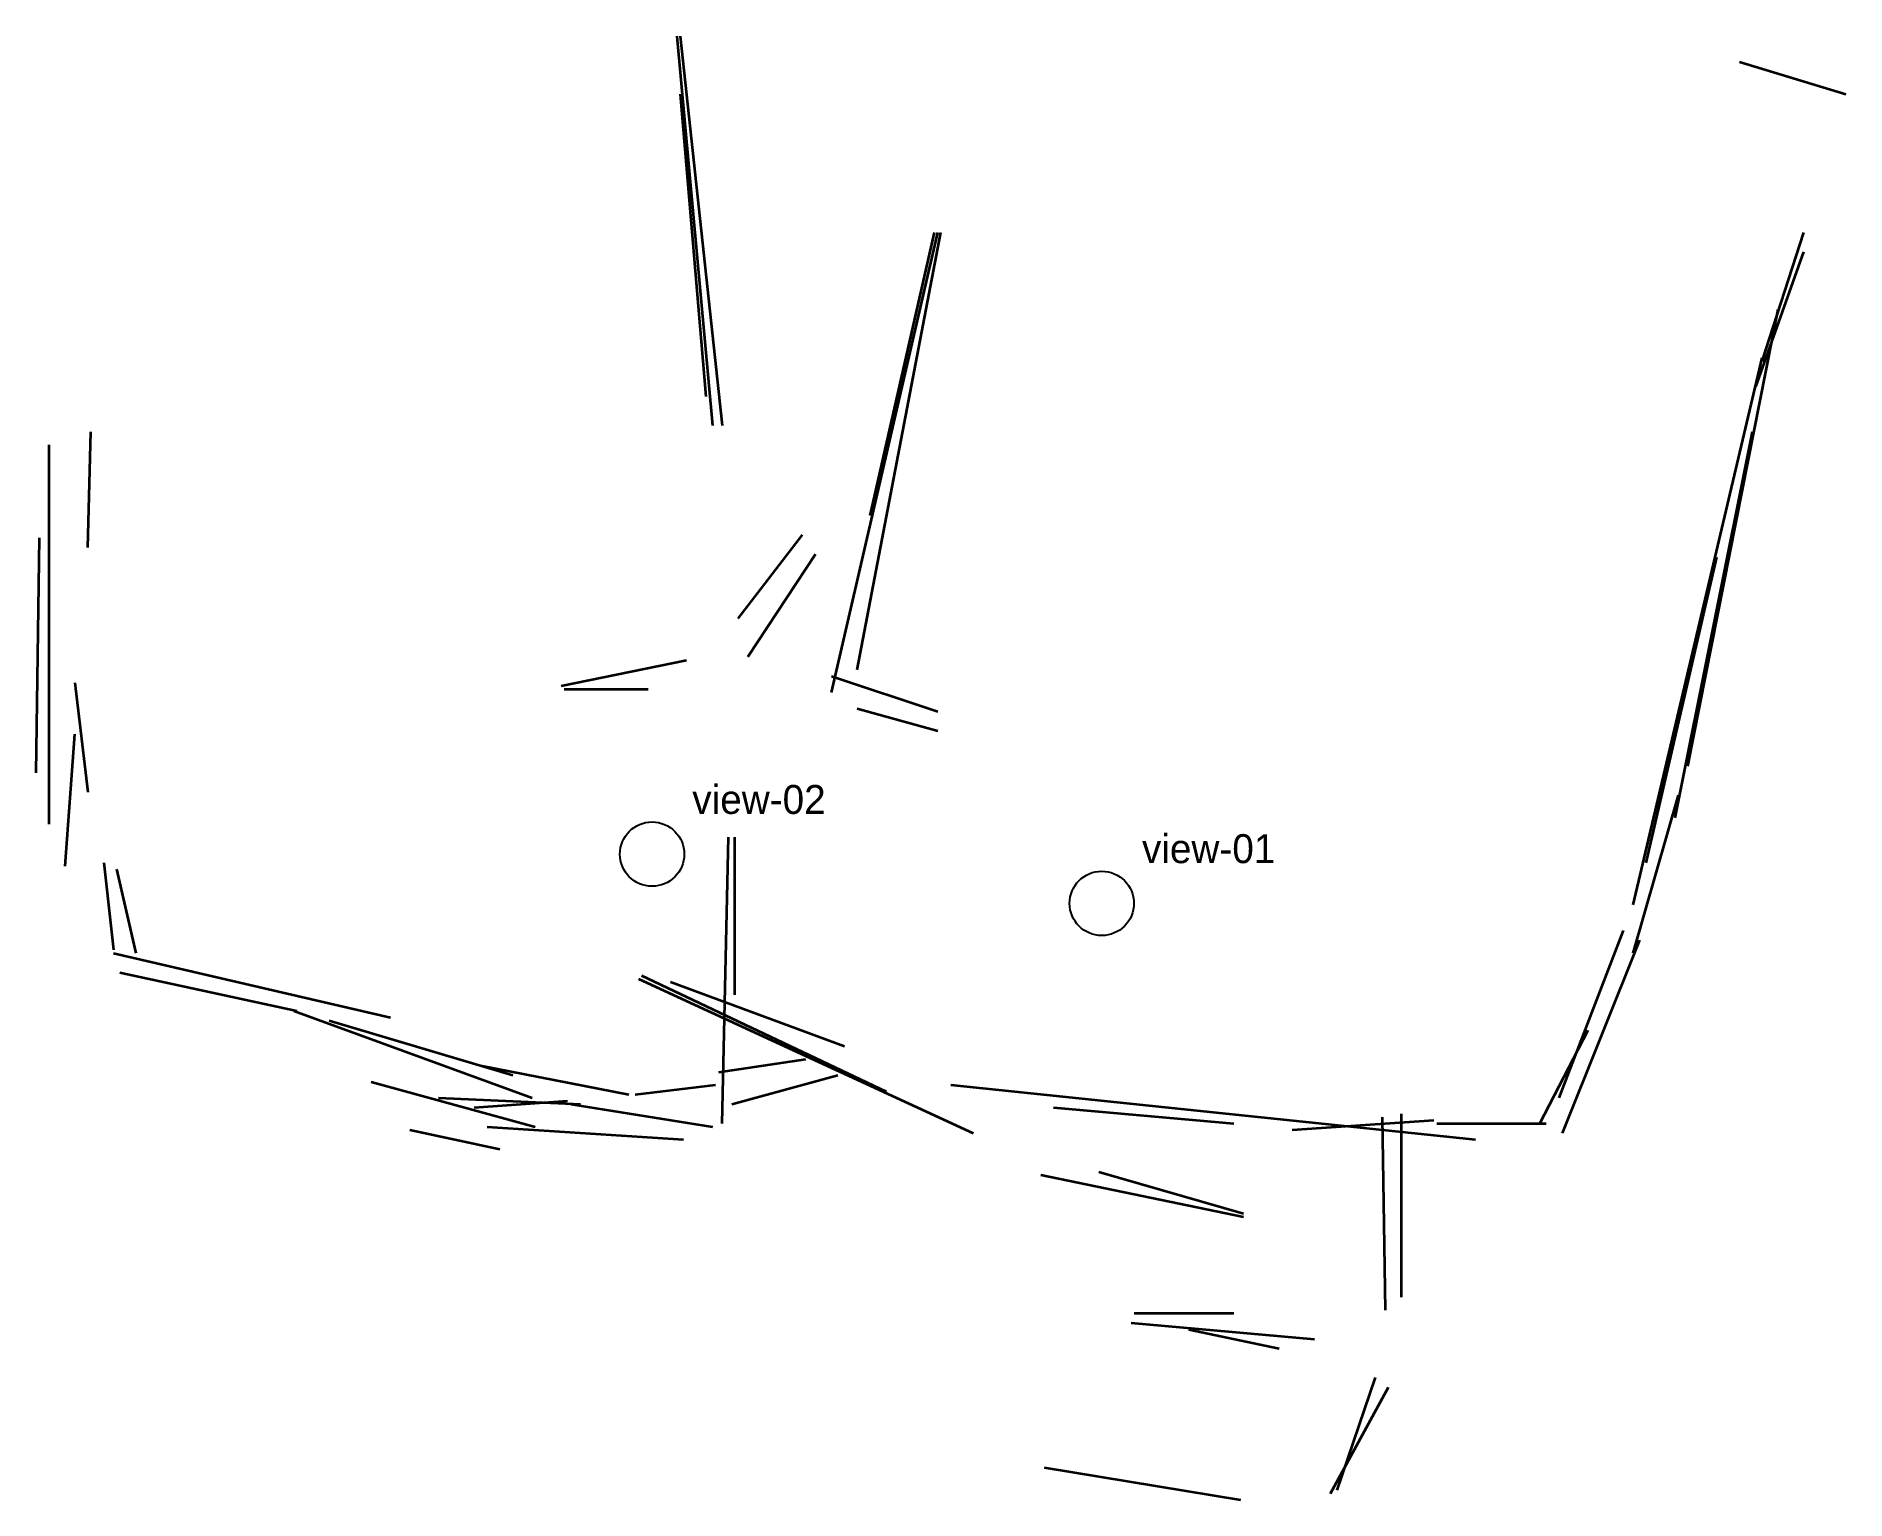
# Model space of a CAD drawing. Header units: metres. Extents: x -6.6 to 4.6, y -3.7 to 5.4.
import ezdxf

# ---------------------------------------------------------------- set-up
doc = ezdxf.new("R2010")
doc.units = ezdxf.units.M
doc.layers.add('CAMERAS', color=1, linetype='Continuous')
doc.layers.add('WALLS', color=7, linetype='Continuous')

msp = doc.modelspace()

# ---------------------------------------------------------------- linework, layer by layer
at = {"layer": 'CAMERAS'}
for centre in [(-2.796, 0.306), (0, 0)]:
    msp.add_circle(centre, 0.2, dxfattribs=at)
at = {"layer": 'WALLS', "lineweight": 35}
for p, q in [((-2.641, 5.392), (-2.421, 2.972)), ((-2.621, 5.392), (-2.361, 2.972)), ((3.966, 5.232), (4.626, 5.032)), ((-2.621, 5.032), (-2.461, 3.152)), ((-1.68, 1.312), (-1.02, 4.172)), ((-1.52, 1.452), (-1, 4.172)), ((-1.44, 2.412), (-1.04, 4.172)), ((4.106, 3.372), (4.366, 4.172)), ((4.066, 3.212), (4.366, 4.052)), ((3.645, 0.852), (4.206, 3.692)), ((3.305, -0.009), (4.106, 3.392)), ((-6.305, 2.212), (-6.285, 2.932)), ((3.565, 0.532), (4.046, 2.932)), ((-6.545, 0.492), (-6.545, 2.852)), ((-6.625, 0.812), (-6.605, 2.272)), ((-2.261, 1.772), (-1.86, 2.292)), ((-2.201, 1.532), (-1.78, 2.172)), ((3.385, 0.252), (3.825, 2.152)), ((-3.362, 1.352), (-2.581, 1.512)), ((-6.385, 1.372), (-6.305, 0.692)), ((-1.68, 1.412), (-1.02, 1.192)), ((-3.342, 1.332), (-2.821, 1.332)), ((-1.52, 1.212), (-1.02, 1.072)), ((-6.445, 0.232), (-6.385, 1.052)), ((3.305, -0.309), (3.585, 0.672)), ((-2.361, -1.369), (-2.321, 0.412)), ((-2.281, -0.569), (-2.281, 0.412)), ((-6.205, 0.252), (-6.145, -0.289)), ((-6.125, 0.212), (-6.005, -0.309)), ((2.844, -1.209), (3.245, -0.169)), ((-6.145, -0.309), (-4.423, -0.709)), ((2.864, -1.429), (3.345, -0.229)), ((-6.105, -0.429), (-5.004, -0.669)), ((-2.861, -0.449), (-1.34, -1.169)), ((-2.881, -0.469), (-0.799, -1.429)), ((-2.681, -0.489), (-1.6, -0.889)), ((-5.024, -0.669), (-3.542, -1.209)), ((-4.803, -0.729), (-3.662, -1.069)), ((2.724, -1.369), (3.025, -0.789)), ((-3.862, -1.009), (-2.941, -1.189)), ((-2.381, -1.049), (-1.84, -0.969)), ((-4.543, -1.109), (-3.522, -1.389)), ((-2.301, -1.249), (-1.64, -1.069)), ((-4.123, -1.209), (-3.242, -1.249)), ((-3.902, -1.269), (-3.322, -1.229)), ((-2.901, -1.189), (-2.401, -1.129)), ((-0.939, -1.129), (2.324, -1.469)), ((-3.302, -1.249), (-2.421, -1.389)), ((-0.299, -1.269), (0.822, -1.369)), ((1.183, -1.409), (2.064, -1.349)), ((1.743, -1.329), (1.763, -2.529)), ((1.863, -2.449), (1.863, -1.309)), ((-4.303, -1.409), (-3.742, -1.529)), ((-3.822, -1.389), (-2.601, -1.469)), ((2.084, -1.369), (2.764, -1.369)), ((-0.019, -1.669), (0.882, -1.929)), ((-0.379, -1.689), (0.882, -1.949)), ((0.202, -2.549), (0.822, -2.549)), ((0.182, -2.609), (1.323, -2.709)), ((0.542, -2.649), (1.103, -2.769)), ((1.423, -3.669), (1.783, -3.009)), ((1.463, -3.649), (1.703, -2.949)), ((-0.359, -3.509), (0.862, -3.709))]:
    msp.add_line(p, q, dxfattribs=at)

# ---------------------------------------------------------------- texts
at = {"layer": 'CAMERAS'}
for s, p in [('view-02', (-2.546, 0.556)), ('view-01', (0.25, 0.25))]:
    msp.add_text(s, height=0.18, dxfattribs=at).set_placement(p)

doc.saveas('drawing.dxf')
